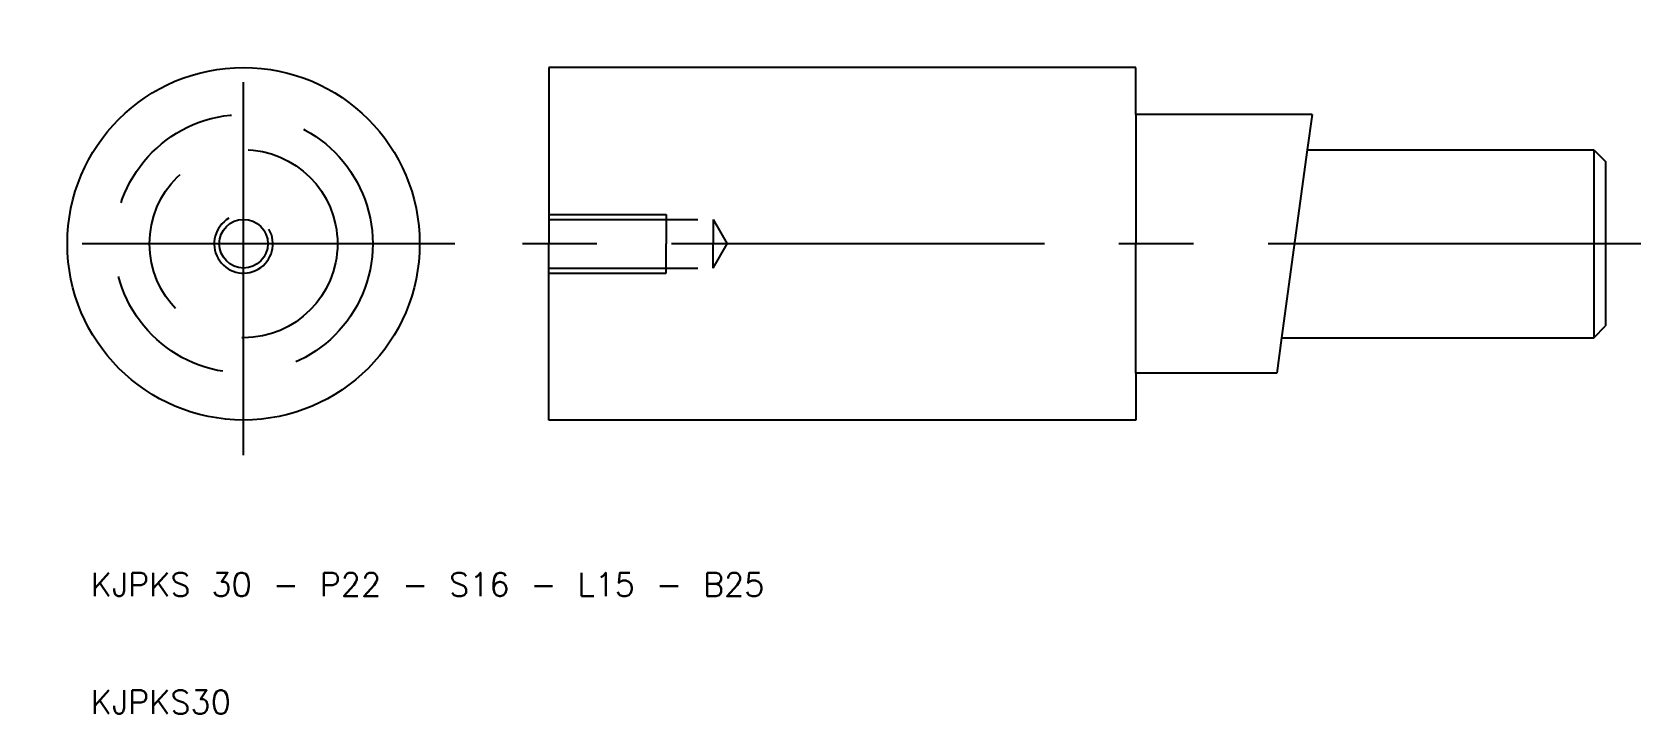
# Model space of a CAD drawing. Extents: x 5 to 142, y 10 to 68.
import ezdxf

# ---------------------------------------------------------------- set-up
doc = ezdxf.new("R2010")
doc.units = 0
doc.linetypes.add('CENTER', pattern=[50.8, 31.75, -6.35, 6.35, -6.35])
doc.linetypes.add('DASHED', pattern=[19.05, 12.7, -6.35])
doc.layers.get('0').update_dxf_attribs({"linetype": 'CONTINUOUS'})
doc.layers.add('CENTER', color=1, linetype='CENTER')
doc.styles.get("Standard").update_dxf_attribs({"font": 'txt.shx'})

msp = doc.modelspace()

# ---------------------------------------------------------------- linework, layer by layer
for p, q in [((49, 65), (49, 50)), ((99, 65), (49, 65)), ((99, 61), (99, 65)), ((114, 61), (99, 61)), ((99, 61), (99, 50)), ((114, 61), (113.59, 58)), ((113.59, 58), (111.41, 42)), ((113.59, 58), (138, 58)), ((138, 58), (139, 57)), ((138, 58), (138, 42)), ((139, 57), (139, 43)), ((49, 35), (49, 50)), ((99, 39), (99, 50)), ((138, 42), (139, 43)), ((111.41, 42), (111, 39)), ((111.41, 42), (138, 42)), ((111, 39), (99, 39)), ((99, 39), (99, 35)), ((99, 35), (49, 35))]:
    msp.add_line(p, q)
at = {"color": 3, "linetype": 'DASHED'}
for p, q in [((49, 52.5), (59, 52.5)), ((49, 52.07), (63, 52.07)), ((59, 52.5), (59, 50)), ((63, 52.07), (64.19, 50)), ((63, 52.07), (63, 50)), ((59, 47.5), (59, 50)), ((63, 47.93), (64.19, 50)), ((63, 47.93), (63, 50)), ((49, 47.93), (63, 47.93)), ((49, 47.5), (59, 47.5))]:
    msp.add_line(p, q, dxfattribs=at)
for radius in [15, 2.07]:
    msp.add_circle((23, 50), radius)
for radius in [11, 8]:
    msp.add_circle((23, 50), radius, dxfattribs=at)
at = {"color": 3}
msp.add_arc((23, 50), 2.5, 120, 30, dxfattribs=at)
at = {"layer": 'CENTER'}
for p, q in [((23, 32), (23, 68)), ((41, 50), (5, 50)), ((142, 50), (46, 50))]:
    msp.add_line(p, q, dxfattribs=at)

# ---------------------------------------------------------------- texts
for s, p in [('KJPKS 30 - P22 - S16 - L15 - B25', (10, 20)), ('KJPKS30', (10, 10))]:
    msp.add_text(s, height=2).set_placement(p)

doc.saveas('drawing.dxf')
